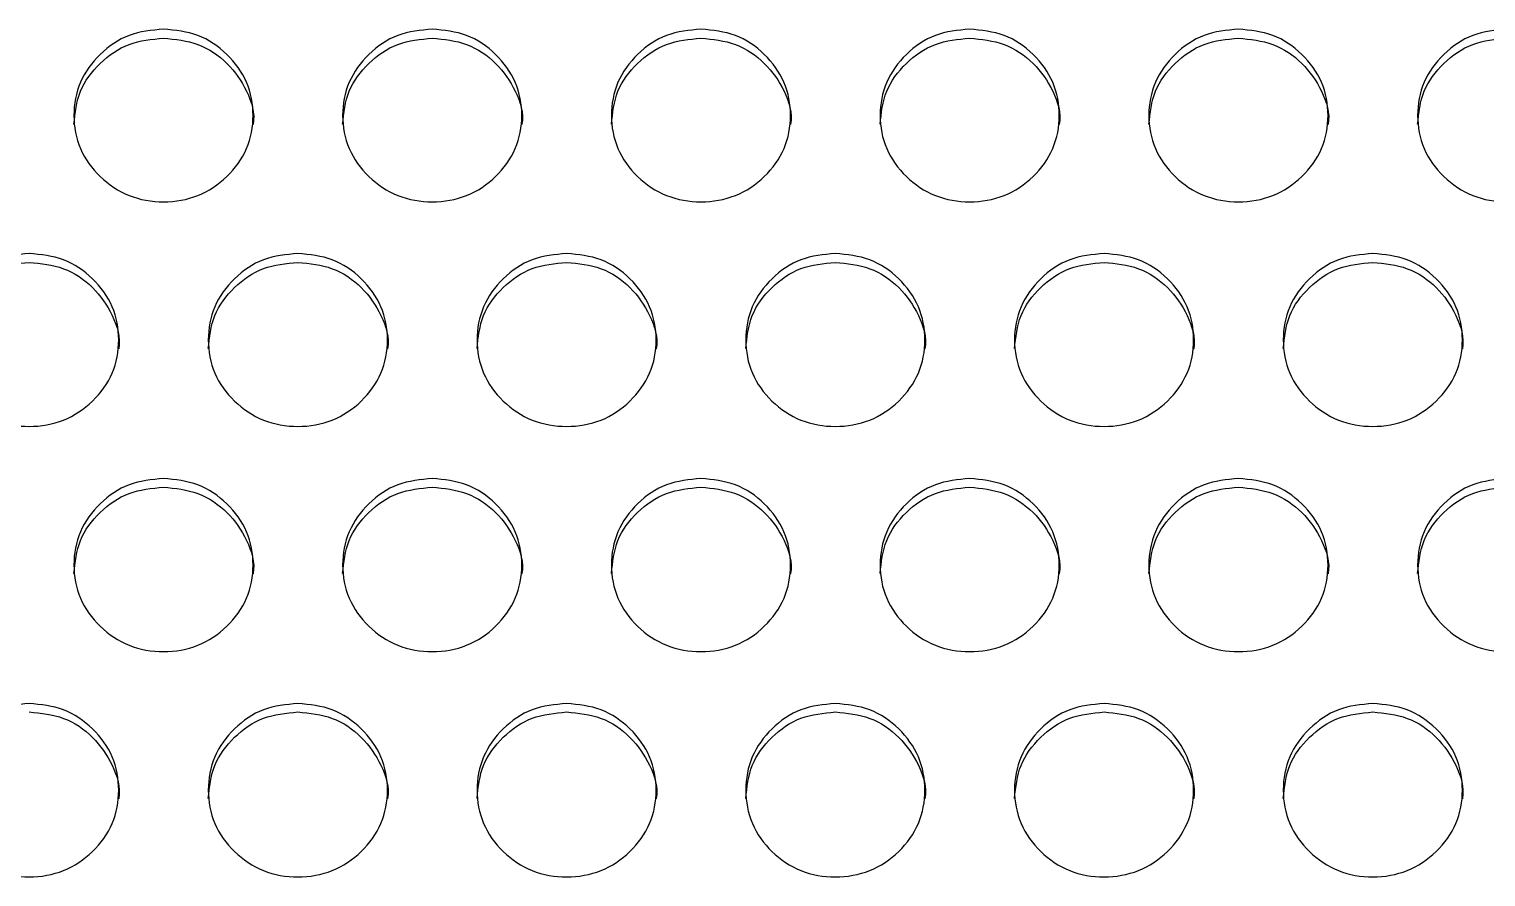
# Model space of a CAD drawing. Header units: millimetres. Extents: x 0.6 to 29.2, y 0.5 to 20.5.
# Drawn here: x 14.908 to 15.3417, y 10.8729 to 11.1253 of the extents above; entities that cross this region are included whole.
import ezdxf

# ---------------------------------------------------------------- set-up
doc = ezdxf.new("R2010")
doc.units = ezdxf.units.MM

msp = doc.modelspace()

# ---------------------------------------------------------------- linework, layer by layer
for points, knots in [([(14.94802, 11.12533), (14.95153, 11.12498), (14.95855, 11.12429), (14.96731, 11.11818), (14.97344, 11.10979), (14.9753, 11.09963), (14.97344, 11.08948), (14.96731, 11.08102), (14.95855, 11.07511), (14.94802, 11.07331), (14.93748, 11.07511), (14.92872, 11.08102), (14.92259, 11.08948), (14.92073, 11.09963), (14.92259, 11.1098), (14.92872, 11.11819), (14.93748, 11.12431), (14.94451, 11.12499), (14.94802, 11.12533)], [0, 0, 0, 0, 0.062528, 0.124991, 0.187437, 0.249996, 0.312448, 0.375004, 0.437456, 0.500008, 0.562452, 0.625015, 0.68746, 0.75002, 0.81247, 0.875028, 0.937564, 1, 1, 1, 1]), ([(15.02802, 11.12533), (15.03153, 11.12498), (15.03855, 11.12429), (15.04731, 11.11818), (15.05344, 11.10979), (15.0553, 11.09963), (15.05344, 11.08948), (15.04731, 11.08102), (15.03855, 11.07511), (15.02802, 11.07331), (15.01748, 11.07511), (15.00872, 11.08102), (15.00259, 11.08948), (15.00073, 11.09963), (15.00259, 11.1098), (15.00872, 11.11819), (15.01748, 11.12431), (15.02451, 11.12499), (15.02802, 11.12533)], [0, 0, 0, 0, 0.0625282, 0.1249897, 0.1874366, 0.2499952, 0.3124471, 0.3750022, 0.4374555, 0.5000075, 0.5624516, 0.6250147, 0.6874591, 0.7500191, 0.8124693, 0.8750265, 0.9375629, 1, 1, 1, 1]), ([(15.10802, 11.12533), (15.11153, 11.12498), (15.11855, 11.12429), (15.12731, 11.11818), (15.13344, 11.10979), (15.1353, 11.09963), (15.13344, 11.08948), (15.12731, 11.08102), (15.11855, 11.07511), (15.10802, 11.07331), (15.09748, 11.07511), (15.08872, 11.08102), (15.08259, 11.08948), (15.08073, 11.09963), (15.08259, 11.1098), (15.08872, 11.11819), (15.09748, 11.12431), (15.10451, 11.12499), (15.10802, 11.12533)], [0, 0, 0, 0, 0.062528, 0.12499, 0.187437, 0.249995, 0.312447, 0.375002, 0.437456, 0.500008, 0.562451, 0.625015, 0.687459, 0.750019, 0.812469, 0.875026, 0.937563, 1, 1, 1, 1]), ([(15.18802, 11.12533), (15.19153, 11.12498), (15.19855, 11.12429), (15.20731, 11.11818), (15.21344, 11.10979), (15.2153, 11.09963), (15.21344, 11.08948), (15.20731, 11.08102), (15.19855, 11.07511), (15.18802, 11.07331), (15.17748, 11.07511), (15.16872, 11.08102), (15.16259, 11.08948), (15.16073, 11.09963), (15.16259, 11.1098), (15.16872, 11.11819), (15.17748, 11.12431), (15.18451, 11.12499), (15.18802, 11.12533)], [0, 0, 0, 0, 0.062528, 0.12499, 0.187437, 0.249995, 0.312448, 0.375003, 0.437456, 0.500007, 0.562451, 0.625015, 0.687459, 0.750019, 0.812469, 0.875026, 0.937563, 1, 1, 1, 1]), ([(15.26802, 11.12533), (15.27153, 11.12498), (15.27855, 11.12429), (15.28731, 11.11818), (15.29344, 11.10979), (15.2953, 11.09963), (15.29344, 11.08948), (15.28731, 11.08102), (15.27855, 11.07511), (15.26802, 11.07331), (15.25748, 11.07511), (15.24872, 11.08102), (15.24259, 11.08948), (15.24073, 11.09963), (15.24259, 11.1098), (15.24872, 11.11819), (15.25748, 11.12431), (15.26451, 11.12499), (15.26802, 11.12533)], [0, 0, 0, 0, 0.062528, 0.12499, 0.187437, 0.249995, 0.312447, 0.375003, 0.437456, 0.500008, 0.562452, 0.625016, 0.68746, 0.75002, 0.81247, 0.875027, 0.937563, 1, 1, 1, 1]), ([(15.34802, 11.12533), (15.35153, 11.12498), (15.35855, 11.12429), (15.36731, 11.11818), (15.37344, 11.10979), (15.3753, 11.09963), (15.37344, 11.08948), (15.36731, 11.08102), (15.35855, 11.07511), (15.34802, 11.07331), (15.33748, 11.07511), (15.32872, 11.08102), (15.32259, 11.08948), (15.32073, 11.09963), (15.32259, 11.1098), (15.32872, 11.11819), (15.33748, 11.12431), (15.34451, 11.12499), (15.34802, 11.12533)], [0, 0, 0, 0, 0.062528, 0.124991, 0.187437, 0.249996, 0.312448, 0.375004, 0.437456, 0.500008, 0.562452, 0.625015, 0.68746, 0.75002, 0.81247, 0.875028, 0.937564, 1, 1, 1, 1]), ([(14.92135, 11.09698), (14.92171, 11.10036), (14.92243, 11.10713), (14.92877, 11.11551), (14.93747, 11.12162), (14.9445, 11.12231), (14.94802, 11.12265)], [0, 0, 0, 0, 0.2494208, 0.4997398, 0.7500441, 1, 1, 1, 1]), ([(14.94802, 11.12265), (14.95152, 11.1223), (14.95853, 11.1216), (14.96739, 11.11549), (14.97315, 11.10716), (14.97532, 11.10025), (14.97468, 11.09695), (14.97468, 11.09694)], [0, 0, 0, 0, 0.2500926, 0.4998706, 0.7495133, 0.9995556, 1, 1, 1, 1]), ([(15.00135, 11.09698), (15.00171, 11.10036), (15.00243, 11.10713), (15.00877, 11.11551), (15.01747, 11.12162), (15.0245, 11.12231), (15.02802, 11.12265)], [0, 0, 0, 0, 0.24942, 0.499737, 0.750041, 1, 1, 1, 1]), ([(15.02802, 11.12265), (15.03152, 11.1223), (15.03853, 11.1216), (15.04739, 11.11549), (15.05315, 11.10716), (15.05532, 11.10025), (15.05468, 11.09695), (15.05468, 11.09694)], [0, 0, 0, 0, 0.250093, 0.499868, 0.749514, 0.999556, 1, 1, 1, 1]), ([(15.08135, 11.09698), (15.08171, 11.10036), (15.08243, 11.10713), (15.08877, 11.11551), (15.09747, 11.12162), (15.1045, 11.12231), (15.10802, 11.12265)], [0, 0, 0, 0, 0.24942, 0.499737, 0.750041, 1, 1, 1, 1]), ([(15.10802, 11.12265), (15.11152, 11.1223), (15.11853, 11.1216), (15.12739, 11.11549), (15.13315, 11.10716), (15.13532, 11.10025), (15.13468, 11.09695), (15.13468, 11.09694)], [0, 0, 0, 0, 0.250093, 0.499868, 0.749514, 0.999556, 1, 1, 1, 1]), ([(15.16135, 11.09698), (15.16171, 11.10036), (15.16243, 11.10713), (15.16877, 11.11551), (15.17747, 11.12162), (15.1845, 11.12231), (15.18802, 11.12265)], [0, 0, 0, 0, 0.24942, 0.499737, 0.750041, 1, 1, 1, 1]), ([(15.18802, 11.12265), (15.19152, 11.1223), (15.19853, 11.1216), (15.20739, 11.11549), (15.21313, 11.10716), (15.21535, 11.10025), (15.21468, 11.09695), (15.21468, 11.09694)], [0, 0, 0, 0, 0.250093, 0.499867, 0.749512, 0.999555, 1, 1, 1, 1]), ([(15.24135, 11.09698), (15.24171, 11.10036), (15.24243, 11.10713), (15.24877, 11.11551), (15.25747, 11.12162), (15.2645, 11.12231), (15.26802, 11.12265)], [0, 0, 0, 0, 0.2494199, 0.4997408, 0.7500402, 1, 1, 1, 1]), ([(15.26802, 11.12265), (15.27152, 11.1223), (15.27853, 11.1216), (15.28739, 11.11549), (15.29313, 11.10716), (15.29535, 11.10025), (15.29468, 11.09695), (15.29468, 11.09694)], [0, 0, 0, 0, 0.250093, 0.499867, 0.749512, 0.999555, 1, 1, 1, 1]), ([(15.32135, 11.09698), (15.32171, 11.10036), (15.32243, 11.10713), (15.32877, 11.11551), (15.33747, 11.12162), (15.3445, 11.12231), (15.34802, 11.12265)], [0, 0, 0, 0, 0.2494208, 0.4997398, 0.7500441, 1, 1, 1, 1]), ([(14.90802, 11.05852), (14.91153, 11.05817), (14.91855, 11.05747), (14.92731, 11.05136), (14.93344, 11.04296), (14.9353, 11.03278), (14.93344, 11.02261), (14.92731, 11.01415), (14.91855, 11.00822), (14.90802, 11.00642), (14.89748, 11.00822), (14.88872, 11.01415), (14.88259, 11.02261), (14.88073, 11.03278), (14.88259, 11.04296), (14.88872, 11.05136), (14.89748, 11.05749), (14.90451, 11.05818), (14.90802, 11.05852)], [0, 0, 0, 0, 0.062528, 0.12499, 0.187437, 0.249995, 0.312447, 0.375002, 0.437456, 0.500008, 0.562451, 0.625015, 0.68746, 0.750019, 0.812469, 0.875027, 0.937563, 1, 1, 1, 1]), ([(14.98802, 11.05852), (14.99153, 11.05817), (14.99855, 11.05747), (15.00731, 11.05136), (15.01344, 11.04296), (15.0153, 11.03278), (15.01344, 11.02261), (15.00731, 11.01415), (14.99855, 11.00822), (14.98802, 11.00642), (14.97748, 11.00822), (14.96872, 11.01415), (14.96259, 11.02261), (14.96073, 11.03278), (14.96259, 11.04296), (14.96872, 11.05136), (14.97748, 11.05749), (14.98451, 11.05818), (14.98802, 11.05852)], [0, 0, 0, 0, 0.062528, 0.12499, 0.187437, 0.249995, 0.312447, 0.375003, 0.437455, 0.500007, 0.562451, 0.625015, 0.68746, 0.750019, 0.812469, 0.875027, 0.937563, 1, 1, 1, 1]), ([(15.06802, 11.05852), (15.07153, 11.05817), (15.07855, 11.05747), (15.08731, 11.05136), (15.09344, 11.04296), (15.0953, 11.03278), (15.09344, 11.02261), (15.08731, 11.01415), (15.07855, 11.00822), (15.06802, 11.00642), (15.05748, 11.00822), (15.04872, 11.01415), (15.04259, 11.02261), (15.04073, 11.03278), (15.04259, 11.04296), (15.04872, 11.05136), (15.05748, 11.05749), (15.06451, 11.05818), (15.06802, 11.05852)], [0, 0, 0, 0, 0.062528, 0.124991, 0.187437, 0.249996, 0.312447, 0.375003, 0.437455, 0.500008, 0.562452, 0.625016, 0.68746, 0.75002, 0.81247, 0.875028, 0.937563, 1, 1, 1, 1]), ([(15.14802, 11.05852), (15.15153, 11.05817), (15.15855, 11.05747), (15.16731, 11.05136), (15.17344, 11.04296), (15.1753, 11.03278), (15.17344, 11.02261), (15.16731, 11.01415), (15.15855, 11.00822), (15.14802, 11.00642), (15.13748, 11.00822), (15.12872, 11.01415), (15.12259, 11.02261), (15.12073, 11.03278), (15.12259, 11.04296), (15.12872, 11.05136), (15.13748, 11.05749), (15.14451, 11.05818), (15.14802, 11.05852)], [0, 0, 0, 0, 0.062528, 0.124991, 0.187437, 0.249996, 0.312448, 0.375004, 0.437456, 0.500008, 0.562452, 0.625016, 0.68746, 0.75002, 0.81247, 0.875028, 0.937564, 1, 1, 1, 1]), ([(15.22802, 11.05852), (15.23153, 11.05817), (15.23855, 11.05747), (15.24731, 11.05136), (15.25344, 11.04296), (15.2553, 11.03278), (15.25344, 11.02261), (15.24731, 11.01415), (15.23855, 11.00822), (15.22802, 11.00642), (15.21748, 11.00822), (15.20872, 11.01415), (15.20259, 11.02261), (15.20073, 11.03278), (15.20259, 11.04296), (15.20872, 11.05136), (15.21748, 11.05749), (15.22451, 11.05818), (15.22802, 11.05852)], [0, 0, 0, 0, 0.062528, 0.12499, 0.187436, 0.249995, 0.312447, 0.375003, 0.437455, 0.500007, 0.562451, 0.625015, 0.687459, 0.750019, 0.812469, 0.875027, 0.937563, 1, 1, 1, 1]), ([(15.30802, 11.05852), (15.31153, 11.05817), (15.31855, 11.05747), (15.32731, 11.05136), (15.33344, 11.04296), (15.3353, 11.03278), (15.33344, 11.02261), (15.32731, 11.01415), (15.31855, 11.00822), (15.30802, 11.00642), (15.29748, 11.00822), (15.28872, 11.01415), (15.28259, 11.02261), (15.28073, 11.03278), (15.28259, 11.04296), (15.28872, 11.05136), (15.29748, 11.05749), (15.30451, 11.05818), (15.30802, 11.05852)], [0, 0, 0, 0, 0.062528, 0.12499, 0.187437, 0.249995, 0.312447, 0.375002, 0.437456, 0.500008, 0.562451, 0.625015, 0.68746, 0.750019, 0.812469, 0.875027, 0.937563, 1, 1, 1, 1]), ([(14.88135, 11.03018), (14.88171, 11.03357), (14.88243, 11.04034), (14.88877, 11.04873), (14.89747, 11.05486), (14.9045, 11.05554), (14.90802, 11.05588)], [0, 0, 0, 0, 0.249419, 0.499738, 0.75004, 1, 1, 1, 1]), ([(14.90802, 11.05588), (14.91152, 11.05554), (14.91853, 11.05484), (14.92739, 11.04872), (14.93315, 11.04038), (14.93532, 11.03345), (14.93468, 11.03015), (14.93468, 11.03014)], [0, 0, 0, 0, 0.250093, 0.499868, 0.749516, 0.999556, 1, 1, 1, 1]), ([(14.96135, 11.03018), (14.96171, 11.03357), (14.96243, 11.04034), (14.96877, 11.04873), (14.97747, 11.05486), (14.9845, 11.05554), (14.98802, 11.05588)], [0, 0, 0, 0, 0.249419, 0.499738, 0.75004, 1, 1, 1, 1]), ([(14.98802, 11.05588), (14.99152, 11.05554), (14.99853, 11.05484), (15.00739, 11.04872), (15.01313, 11.04038), (15.01535, 11.03345), (15.01468, 11.03015), (15.01468, 11.03014)], [0, 0, 0, 0, 0.250093, 0.499867, 0.749514, 0.999555, 1, 1, 1, 1]), ([(15.04135, 11.03018), (15.04171, 11.03357), (15.04243, 11.04034), (15.04877, 11.04873), (15.05747, 11.05486), (15.0645, 11.05554), (15.06802, 11.05588)], [0, 0, 0, 0, 0.249419, 0.499741, 0.75004, 1, 1, 1, 1]), ([(15.06802, 11.05588), (15.07152, 11.05554), (15.07853, 11.05484), (15.08739, 11.04872), (15.09313, 11.04038), (15.09535, 11.03345), (15.09468, 11.03015), (15.09468, 11.03014)], [0, 0, 0, 0, 0.250093, 0.49987, 0.749515, 0.999555, 1, 1, 1, 1]), ([(15.12135, 11.03018), (15.12171, 11.03357), (15.12243, 11.04034), (15.12877, 11.04873), (15.13747, 11.05486), (15.1445, 11.05554), (15.14802, 11.05588)], [0, 0, 0, 0, 0.2494203, 0.4997402, 0.7500438, 1, 1, 1, 1]), ([(15.14802, 11.05588), (15.15152, 11.05554), (15.15853, 11.05484), (15.16739, 11.04872), (15.17315, 11.04038), (15.17532, 11.03345), (15.17468, 11.03015), (15.17468, 11.03014)], [0, 0, 0, 0, 0.250093, 0.499871, 0.749515, 0.999556, 1, 1, 1, 1]), ([(15.20135, 11.03018), (15.20171, 11.03357), (15.20243, 11.04034), (15.20877, 11.04873), (15.21747, 11.05486), (15.2245, 11.05554), (15.22802, 11.05588)], [0, 0, 0, 0, 0.249419, 0.499738, 0.75004, 1, 1, 1, 1]), ([(15.22802, 11.05588), (15.23152, 11.05554), (15.23853, 11.05484), (15.24739, 11.04872), (15.25315, 11.04038), (15.25532, 11.03345), (15.25468, 11.03015), (15.25468, 11.03014)], [0, 0, 0, 0, 0.250094, 0.499869, 0.749514, 0.999556, 1, 1, 1, 1]), ([(15.28135, 11.03018), (15.28171, 11.03357), (15.28243, 11.04034), (15.28877, 11.04873), (15.29747, 11.05486), (15.3045, 11.05554), (15.30802, 11.05588)], [0, 0, 0, 0, 0.249419, 0.499738, 0.75004, 1, 1, 1, 1]), ([(15.30802, 11.05588), (15.31152, 11.05554), (15.31853, 11.05484), (15.32739, 11.04872), (15.33315, 11.04038), (15.33532, 11.03345), (15.33468, 11.03015), (15.33468, 11.03014)], [0, 0, 0, 0, 0.250093, 0.499868, 0.749516, 0.999556, 1, 1, 1, 1]), ([(14.94802, 10.99151), (14.95153, 10.99116), (14.95855, 10.99046), (14.96731, 10.98434), (14.97344, 10.97593), (14.9753, 10.96574), (14.97344, 10.95555), (14.96731, 10.94708), (14.95855, 10.94115), (14.94802, 10.93934), (14.93748, 10.94114), (14.92872, 10.94708), (14.92259, 10.95556), (14.92073, 10.96573), (14.92259, 10.97593), (14.92872, 10.98435), (14.93748, 10.99048), (14.94451, 10.99117), (14.94802, 10.99151)], [0, 0, 0, 0, 0.062528, 0.124991, 0.187437, 0.249996, 0.312448, 0.375004, 0.437456, 0.500008, 0.562452, 0.625016, 0.68746, 0.75002, 0.81247, 0.875028, 0.937564, 1, 1, 1, 1]), ([(14.92135, 10.96319), (14.92171, 10.96658), (14.92243, 10.97336), (14.92877, 10.98177), (14.93747, 10.9879), (14.9445, 10.98859), (14.94802, 10.98893)], [0, 0, 0, 0, 0.249421, 0.49974, 0.750044, 1, 1, 1, 1]), ([(14.94802, 10.98893), (14.95152, 10.98858), (14.95853, 10.98788), (14.96739, 10.98175), (14.97315, 10.9734), (14.97532, 10.96646), (14.97468, 10.96316), (14.97468, 10.96315)], [0, 0, 0, 0, 0.250093, 0.499871, 0.749514, 0.999556, 1, 1, 1, 1]), ([(15.02802, 10.99151), (15.03153, 10.99116), (15.03855, 10.99046), (15.04731, 10.98434), (15.05344, 10.97593), (15.0553, 10.96574), (15.05344, 10.95555), (15.04731, 10.94708), (15.03855, 10.94115), (15.02802, 10.93934), (15.01748, 10.94114), (15.00872, 10.94708), (15.00259, 10.95556), (15.00073, 10.96573), (15.00259, 10.97593), (15.00872, 10.98435), (15.01748, 10.99048), (15.02451, 10.99117), (15.02802, 10.99151)], [0, 0, 0, 0, 0.062528, 0.12499, 0.187436, 0.249995, 0.312447, 0.375002, 0.437456, 0.500008, 0.562452, 0.625015, 0.687459, 0.750019, 0.812469, 0.875027, 0.937563, 1, 1, 1, 1]), ([(15.00135, 10.96319), (15.00171, 10.96658), (15.00243, 10.97336), (15.00877, 10.98177), (15.01747, 10.9879), (15.0245, 10.98859), (15.02802, 10.98893)], [0, 0, 0, 0, 0.2494195, 0.4997374, 0.7500401, 1, 1, 1, 1]), ([(15.02802, 10.98893), (15.03152, 10.98858), (15.03853, 10.98788), (15.04739, 10.98175), (15.05315, 10.9734), (15.05532, 10.96646), (15.05468, 10.96316), (15.05468, 10.96315)], [0, 0, 0, 0, 0.250093, 0.499868, 0.749515, 0.999556, 1, 1, 1, 1]), ([(15.10802, 10.99151), (15.11153, 10.99116), (15.11855, 10.99046), (15.12731, 10.98434), (15.13344, 10.97593), (15.1353, 10.96574), (15.13344, 10.95555), (15.12731, 10.94708), (15.11855, 10.94115), (15.10802, 10.93934), (15.09748, 10.94114), (15.08872, 10.94708), (15.08259, 10.95556), (15.08073, 10.96573), (15.08259, 10.97593), (15.08872, 10.98435), (15.09748, 10.99048), (15.10451, 10.99117), (15.10802, 10.99151)], [0, 0, 0, 0, 0.062528, 0.12499, 0.187436, 0.249995, 0.312447, 0.375003, 0.437456, 0.500008, 0.562451, 0.625015, 0.687459, 0.750019, 0.812469, 0.875027, 0.937563, 1, 1, 1, 1]), ([(15.08135, 10.96319), (15.08171, 10.96658), (15.08243, 10.97336), (15.08877, 10.98177), (15.09747, 10.9879), (15.1045, 10.98859), (15.10802, 10.98893)], [0, 0, 0, 0, 0.2494195, 0.4997374, 0.7500401, 1, 1, 1, 1]), ([(15.10802, 10.98893), (15.11152, 10.98858), (15.11853, 10.98788), (15.12739, 10.98175), (15.13315, 10.9734), (15.13532, 10.96646), (15.13468, 10.96316), (15.13468, 10.96315)], [0, 0, 0, 0, 0.250093, 0.499868, 0.749515, 0.999556, 1, 1, 1, 1]), ([(15.18802, 10.99151), (15.19153, 10.99116), (15.19855, 10.99046), (15.20731, 10.98434), (15.21344, 10.97593), (15.2153, 10.96574), (15.21344, 10.95555), (15.20731, 10.94708), (15.19855, 10.94115), (15.18802, 10.93934), (15.17748, 10.94114), (15.16872, 10.94708), (15.16259, 10.95556), (15.16073, 10.96573), (15.16259, 10.97593), (15.16872, 10.98435), (15.17748, 10.99048), (15.18451, 10.99117), (15.18802, 10.99151)], [0, 0, 0, 0, 0.062528, 0.12499, 0.187436, 0.249995, 0.312448, 0.375003, 0.437456, 0.500007, 0.562451, 0.625015, 0.68746, 0.750019, 0.812469, 0.875027, 0.937563, 1, 1, 1, 1]), ([(15.16135, 10.96319), (15.16171, 10.96658), (15.16243, 10.97336), (15.16877, 10.98177), (15.17747, 10.9879), (15.1845, 10.98859), (15.18802, 10.98893)], [0, 0, 0, 0, 0.2494195, 0.4997374, 0.7500401, 1, 1, 1, 1]), ([(15.18802, 10.98893), (15.19152, 10.98858), (15.19853, 10.98788), (15.20739, 10.98175), (15.21313, 10.9734), (15.21535, 10.96646), (15.21468, 10.96316), (15.21468, 10.96315)], [0, 0, 0, 0, 0.250093, 0.499867, 0.749513, 0.999555, 1, 1, 1, 1]), ([(15.26802, 10.99151), (15.27153, 10.99116), (15.27855, 10.99046), (15.28731, 10.98434), (15.29344, 10.97593), (15.2953, 10.96574), (15.29344, 10.95555), (15.28731, 10.94708), (15.27855, 10.94115), (15.26802, 10.93934), (15.25748, 10.94114), (15.24872, 10.94708), (15.24259, 10.95556), (15.24073, 10.96573), (15.24259, 10.97593), (15.24872, 10.98435), (15.25748, 10.99048), (15.26451, 10.99117), (15.26802, 10.99151)], [0, 0, 0, 0, 0.062528, 0.12499, 0.187436, 0.249996, 0.312448, 0.375003, 0.437456, 0.500008, 0.562452, 0.625016, 0.68746, 0.750019, 0.812469, 0.875028, 0.937563, 1, 1, 1, 1]), ([(15.24135, 10.96319), (15.24171, 10.96658), (15.24243, 10.97336), (15.24877, 10.98177), (15.25747, 10.9879), (15.2645, 10.98859), (15.26802, 10.98893)], [0, 0, 0, 0, 0.24942, 0.499741, 0.75004, 1, 1, 1, 1]), ([(15.26802, 10.98893), (15.27152, 10.98858), (15.27853, 10.98788), (15.28739, 10.98175), (15.29313, 10.9734), (15.29535, 10.96646), (15.29468, 10.96316), (15.29468, 10.96315)], [0, 0, 0, 0, 0.250093, 0.499867, 0.749513, 0.999555, 1, 1, 1, 1]), ([(15.34802, 10.99151), (15.35153, 10.99116), (15.35855, 10.99046), (15.36731, 10.98434), (15.37344, 10.97593), (15.3753, 10.96574), (15.37344, 10.95555), (15.36731, 10.94708), (15.35855, 10.94115), (15.34802, 10.93934), (15.33748, 10.94114), (15.32872, 10.94708), (15.32259, 10.95556), (15.32073, 10.96573), (15.32259, 10.97593), (15.32872, 10.98435), (15.33748, 10.99048), (15.34451, 10.99117), (15.34802, 10.99151)], [0, 0, 0, 0, 0.062528, 0.124991, 0.187437, 0.249996, 0.312448, 0.375004, 0.437456, 0.500008, 0.562452, 0.625016, 0.68746, 0.75002, 0.81247, 0.875028, 0.937564, 1, 1, 1, 1]), ([(15.32135, 10.96319), (15.32171, 10.96658), (15.32243, 10.97336), (15.32877, 10.98177), (15.33747, 10.9879), (15.3445, 10.98859), (15.34802, 10.98893)], [0, 0, 0, 0, 0.249421, 0.49974, 0.750044, 1, 1, 1, 1]), ([(14.90802, 10.92451), (14.91153, 10.92416), (14.91855, 10.92346), (14.92731, 10.91733), (14.93344, 10.90891), (14.9353, 10.8987), (14.93344, 10.8885), (14.92731, 10.88002), (14.91855, 10.87408), (14.90802, 10.87227), (14.89748, 10.87407), (14.88872, 10.88001), (14.88259, 10.88851), (14.88073, 10.8987), (14.88259, 10.90891), (14.88872, 10.91733), (14.89748, 10.92348), (14.90451, 10.92417), (14.90802, 10.92451)], [0, 0, 0, 0, 0.062528, 0.12499, 0.187437, 0.249995, 0.312447, 0.375003, 0.437456, 0.500008, 0.562451, 0.625015, 0.68746, 0.750019, 0.812469, 0.875027, 0.937563, 1, 1, 1, 1]), ([(14.98802, 10.92451), (14.99153, 10.92416), (14.99855, 10.92346), (15.00731, 10.91733), (15.01344, 10.90891), (15.0153, 10.8987), (15.01344, 10.8885), (15.00731, 10.88002), (14.99855, 10.87408), (14.98802, 10.87227), (14.97748, 10.87407), (14.96872, 10.88001), (14.96259, 10.88851), (14.96073, 10.8987), (14.96259, 10.90891), (14.96872, 10.91733), (14.97748, 10.92348), (14.98451, 10.92417), (14.98802, 10.92451)], [0, 0, 0, 0, 0.062528, 0.12499, 0.187437, 0.249996, 0.312448, 0.375003, 0.437455, 0.500007, 0.562451, 0.625015, 0.68746, 0.750019, 0.812469, 0.875027, 0.937563, 1, 1, 1, 1]), ([(15.06802, 10.92451), (15.07153, 10.92416), (15.07855, 10.92346), (15.08731, 10.91733), (15.09344, 10.90891), (15.0953, 10.8987), (15.09344, 10.8885), (15.08731, 10.88002), (15.07855, 10.87408), (15.06802, 10.87227), (15.05748, 10.87407), (15.04872, 10.88001), (15.04259, 10.88851), (15.04073, 10.8987), (15.04259, 10.90891), (15.04872, 10.91733), (15.05748, 10.92348), (15.06451, 10.92417), (15.06802, 10.92451)], [0, 0, 0, 0, 0.062528, 0.124991, 0.187437, 0.249996, 0.312448, 0.375004, 0.437456, 0.500008, 0.562452, 0.625016, 0.68746, 0.75002, 0.812469, 0.875028, 0.937563, 1, 1, 1, 1]), ([(15.14802, 10.92451), (15.15153, 10.92416), (15.15855, 10.92346), (15.16731, 10.91733), (15.17344, 10.90891), (15.1753, 10.8987), (15.17344, 10.8885), (15.16731, 10.88002), (15.15855, 10.87408), (15.14802, 10.87227), (15.13748, 10.87407), (15.12872, 10.88001), (15.12259, 10.88851), (15.12073, 10.8987), (15.12259, 10.90891), (15.12872, 10.91733), (15.13748, 10.92348), (15.14451, 10.92417), (15.14802, 10.92451)], [0, 0, 0, 0, 0.062528, 0.124991, 0.187437, 0.249996, 0.312448, 0.375004, 0.437456, 0.500008, 0.562452, 0.625015, 0.68746, 0.75002, 0.81247, 0.875028, 0.937564, 1, 1, 1, 1]), ([(15.22802, 10.92451), (15.23153, 10.92416), (15.23855, 10.92346), (15.24731, 10.91733), (15.25344, 10.90891), (15.2553, 10.8987), (15.25344, 10.8885), (15.24731, 10.88002), (15.23855, 10.87408), (15.22802, 10.87227), (15.21748, 10.87407), (15.20872, 10.88001), (15.20259, 10.88851), (15.20073, 10.8987), (15.20259, 10.90891), (15.20872, 10.91733), (15.21748, 10.92348), (15.22451, 10.92417), (15.22802, 10.92451)], [0, 0, 0, 0, 0.062528, 0.12499, 0.187436, 0.249995, 0.312447, 0.375003, 0.437455, 0.500007, 0.562451, 0.625014, 0.687459, 0.750019, 0.812469, 0.875027, 0.937563, 1, 1, 1, 1]), ([(15.30802, 10.92451), (15.31153, 10.92416), (15.31855, 10.92346), (15.32731, 10.91733), (15.33344, 10.90891), (15.3353, 10.8987), (15.33344, 10.8885), (15.32731, 10.88002), (15.31855, 10.87408), (15.30802, 10.87227), (15.29748, 10.87407), (15.28872, 10.88001), (15.28259, 10.88851), (15.28073, 10.8987), (15.28259, 10.90891), (15.28872, 10.91733), (15.29748, 10.92348), (15.30451, 10.92417), (15.30802, 10.92451)], [0, 0, 0, 0, 0.062528, 0.12499, 0.187437, 0.249995, 0.312447, 0.375003, 0.437456, 0.500008, 0.562451, 0.625015, 0.68746, 0.750019, 0.812469, 0.875027, 0.937563, 1, 1, 1, 1]), ([(14.90802, 10.92198), (14.91152, 10.92163), (14.91853, 10.92093), (14.92739, 10.91479), (14.93315, 10.90643), (14.93532, 10.89948), (14.93468, 10.89617), (14.93468, 10.89616)], [0, 0, 0, 0, 0.250094, 0.4998685, 0.7495156, 0.9995568, 1, 1, 1, 1]), ([(14.96135, 10.89621), (14.96171, 10.8996), (14.96243, 10.90639), (14.96877, 10.91481), (14.97747, 10.92095), (14.9845, 10.92163), (14.98802, 10.92198)], [0, 0, 0, 0, 0.249419, 0.499738, 0.75004, 1, 1, 1, 1]), ([(14.98802, 10.92198), (14.99152, 10.92163), (14.99853, 10.92093), (15.00739, 10.91479), (15.01313, 10.90643), (15.01535, 10.89948), (15.01468, 10.89617), (15.01468, 10.89616)], [0, 0, 0, 0, 0.250094, 0.499868, 0.749514, 0.999556, 1, 1, 1, 1]), ([(15.04135, 10.89621), (15.04171, 10.8996), (15.04243, 10.90639), (15.04877, 10.91481), (15.05747, 10.92095), (15.0645, 10.92163), (15.06802, 10.92198)], [0, 0, 0, 0, 0.2494195, 0.4997415, 0.7500399, 1, 1, 1, 1]), ([(15.06802, 10.92198), (15.07152, 10.92163), (15.07853, 10.92093), (15.0874, 10.91479), (15.09313, 10.90643), (15.09535, 10.89948), (15.09468, 10.89617), (15.09468, 10.89616)], [0, 0, 0, 0, 0.250093, 0.499871, 0.749515, 0.999556, 1, 1, 1, 1]), ([(15.12135, 10.89621), (15.12171, 10.8996), (15.12243, 10.90639), (15.12877, 10.91481), (15.13747, 10.92095), (15.1445, 10.92163), (15.14802, 10.92198)], [0, 0, 0, 0, 0.24942, 0.49974, 0.750044, 1, 1, 1, 1]), ([(15.14802, 10.92198), (15.15152, 10.92163), (15.15853, 10.92093), (15.16739, 10.91479), (15.17315, 10.90643), (15.17532, 10.89948), (15.17468, 10.89617), (15.17468, 10.89616)], [0, 0, 0, 0, 0.250093, 0.499871, 0.749515, 0.999557, 1, 1, 1, 1]), ([(15.20135, 10.89621), (15.20171, 10.8996), (15.20243, 10.90639), (15.20877, 10.91481), (15.21747, 10.92095), (15.2245, 10.92163), (15.22802, 10.92198)], [0, 0, 0, 0, 0.249419, 0.499738, 0.75004, 1, 1, 1, 1]), ([(15.22802, 10.92198), (15.23152, 10.92163), (15.23853, 10.92093), (15.24739, 10.91479), (15.25315, 10.90643), (15.25532, 10.89948), (15.25468, 10.89617), (15.25468, 10.89616)], [0, 0, 0, 0, 0.250094, 0.499869, 0.749514, 0.999557, 1, 1, 1, 1]), ([(15.28135, 10.89621), (15.28171, 10.8996), (15.28243, 10.90639), (15.28877, 10.91481), (15.29747, 10.92095), (15.3045, 10.92163), (15.30802, 10.92198)], [0, 0, 0, 0, 0.249419, 0.499738, 0.75004, 1, 1, 1, 1]), ([(15.30802, 10.92198), (15.31152, 10.92163), (15.31853, 10.92093), (15.32739, 10.91479), (15.33315, 10.90643), (15.33532, 10.89948), (15.33468, 10.89617), (15.33468, 10.89616)], [0, 0, 0, 0, 0.250094, 0.4998685, 0.7495156, 0.9995568, 1, 1, 1, 1])]:
    msp.add_open_spline(points, degree=3, knots=knots)

doc.saveas('drawing.dxf')
